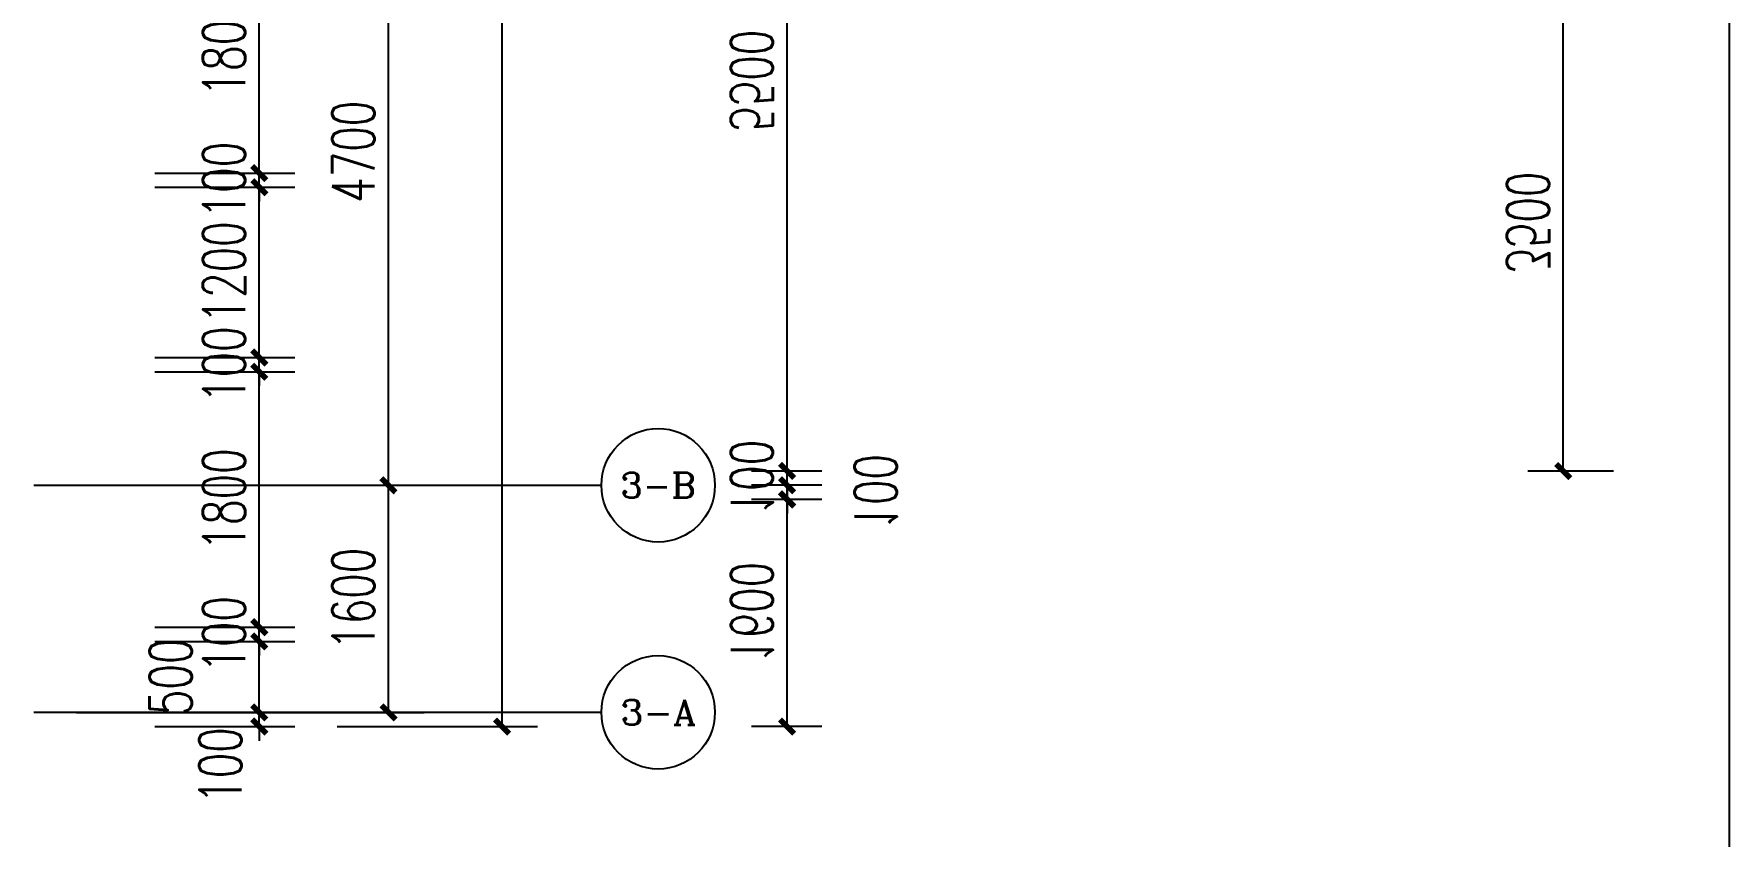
# Model space of a CAD drawing. Extents: x -129588 to 17450, y 1144 to 109436.
# Drawn here: x 5501 to 17450, y 13326 to 18978 of the extents above; entities that cross this region are included whole.
import ezdxf
from ezdxf.enums import TextEntityAlignment as Align

# ---------------------------------------------------------------- set-up
doc = ezdxf.new("R2010")
doc.units = 0
doc.header["$LTSCALE"] = 1000
doc.header["$MEASUREMENT"] = 0
for name, color, linetype in [('A-第三道尺寸线', 105, 'Continuous'), ('AXIS', 3, 'Continuous'), ('AXIS_TEXT', 7, 'Continuous')]:
    doc.layers.add(name, color=color, linetype=linetype)
doc.styles.add('_TCH_AXIS', font='COMPLEX', dxfattribs={"bigfont": 'GBCBIG'})
doc.styles.add('_TCH_DIM_T3', font='SIMPLEX.shx', dxfattribs={"width": 0.705882, "bigfont": 'GBCBIG.shx'})
doc.styles.add('COMPLEX', font='COMPLEX')
doc.dimstyles.new('_TCH_ARCH&&100', dxfattribs={"dimtxt": 297.5, "dimasz": 100, "dimexe": 250, "dimexo": 300, "dimgap": 100, "dimtad": 1, "dimdec": 0, "dimzin": 0, "dimdsep": 46, "dimtxsty": '_TCH_DIM_T3', "dimblk": 'ARCHTICK', "dimcen": 0.09, "dimclrt": 7, "dimazin": 2, "dimtfac": 1, "dimtdec": 0, "dimtix": 1, "dimtmove": 2, "dimatfit": 3, "dimfxl": 0, "dimtolj": 1, "dimtzin": 0, "dimarcsym": 0})

# ---------------------------------------------------------------- blocks, each defined once
blk = doc.blocks.new('_ArchTick')
at = {"color": 0, "linetype": 'ByBlock', "const_width": 0.4}
blk.add_lwpolyline([(-0.5, -0.5), (0.5, 0.5)], dxfattribs=at)
blk = doc.blocks.new('*D1028')
at = {"layer": 'A-第三道尺寸线', "color": 0, "lineweight": -2, "transparency": 16777216}
for p, q in [((6050, 166235), (5554, 166235)), ((5804, 160735), (5804, 166235)), ((6050, 160735), (5554, 160735))]:
    blk.add_line(p, q, dxfattribs=at)
at = {"layer": 'Defpoints', "color": 0, "transparency": 16777216}
for p in [(5804, 166235), (6350, 166235), (6350, 160735)]:
    blk.add_point(p, dxfattribs=at)
at = {"layer": 'A-第三道尺寸线', "color": 0, "lineweight": -2, "transparency": 16777216, "xscale": 100, "yscale": 100, "zscale": 100}
for p, rotation in [((5804, 166235), 90), ((5804, 160735), 270)]:
    blk.add_blockref('_ArchTick', p, dxfattribs=dict(at, rotation=rotation))
at = {"layer": 'A-第三道尺寸线', "color": 7, "transparency": 16777216, "insert": (5556, 163485), "char_height": 297.5, "attachment_point": 5, "rotation": 90, "style": '_TCH_DIM_T3'}
blk.add_mtext('\\A1;5500', dxfattribs=at)
blk = doc.blocks.new('*D1029')
at = {"layer": 'A-第三道尺寸线', "color": 0, "lineweight": -2, "transparency": 16777216}
for p, q in [((5804, 160735), (5804, 160835)), ((6050, 160735), (5554, 160735)), ((5804, 160635), (5804, 160735)), ((6050, 160635), (5554, 160635)), ((5804, 160635), (5804, 160535))]:
    blk.add_line(p, q, dxfattribs=at)
at = {"layer": 'Defpoints', "color": 0, "transparency": 16777216}
for p in [(5804, 160735), (6350, 160735), (6350, 160635)]:
    blk.add_point(p, dxfattribs=at)
at = {"layer": 'A-第三道尺寸线', "color": 0, "lineweight": -2, "transparency": 16777216, "xscale": 100, "yscale": 100, "zscale": 100}
for p, rotation in [((5804, 160735), 270), ((5804, 160635), 90)]:
    blk.add_blockref('_ArchTick', p, dxfattribs=dict(at, rotation=rotation))
at = {"layer": 'A-第三道尺寸线', "color": 7, "transparency": 16777216, "insert": (5556, 160685), "char_height": 297.5, "attachment_point": 5, "rotation": 90, "style": '_TCH_DIM_T3'}
blk.add_mtext('\\A1;100', dxfattribs=at)
blk = doc.blocks.new('*D1030')
at = {"layer": 'A-第三道尺寸线', "color": 0, "lineweight": -2, "transparency": 16777216}
for p, q in [((5804, 160635), (5804, 160735)), ((6050, 160635), (5554, 160635)), ((5804, 160535), (5804, 160635)), ((6050, 160535), (5554, 160535)), ((5804, 160535), (5804, 160435))]:
    blk.add_line(p, q, dxfattribs=at)
at = {"layer": 'Defpoints', "color": 0, "transparency": 16777216}
for p in [(5804, 160635), (6350, 160635), (6350, 160535)]:
    blk.add_point(p, dxfattribs=at)
at = {"layer": 'A-第三道尺寸线', "color": 0, "lineweight": -2, "transparency": 16777216, "xscale": 100, "yscale": 100, "zscale": 100}
for p, rotation in [((5804, 160635), 270), ((5804, 160535), 90)]:
    blk.add_blockref('_ArchTick', p, dxfattribs=dict(at, rotation=rotation))
at = {"layer": 'A-第三道尺寸线', "color": 7, "transparency": 16777216, "insert": (6429, 160585), "char_height": 297.5, "attachment_point": 5, "rotation": 90, "style": '_TCH_DIM_T3'}
blk.add_mtext('\\A1;100', dxfattribs=at)
blk = doc.blocks.new('*D1031')
at = {"layer": 'A-第三道尺寸线', "color": 0, "lineweight": -2, "transparency": 16777216}
for p, q in [((6050, 160535), (5554, 160535)), ((5804, 158935), (5804, 160535)), ((6050, 158935), (5554, 158935))]:
    blk.add_line(p, q, dxfattribs=at)
at = {"layer": 'Defpoints', "color": 0, "transparency": 16777216}
for p in [(5804, 160535), (6350, 160535), (6350, 158935)]:
    blk.add_point(p, dxfattribs=at)
at = {"layer": 'A-第三道尺寸线', "color": 0, "lineweight": -2, "transparency": 16777216, "xscale": 100, "yscale": 100, "zscale": 100}
for p, rotation in [((5804, 160535), 90), ((5804, 158935), 270)]:
    blk.add_blockref('_ArchTick', p, dxfattribs=dict(at, rotation=rotation))
at = {"layer": 'A-第三道尺寸线', "color": 7, "transparency": 16777216, "insert": (5556, 159735), "char_height": 297.5, "attachment_point": 5, "rotation": 90, "style": '_TCH_DIM_T3'}
blk.add_mtext('\\A1;1600', dxfattribs=at)
blk = doc.blocks.new('*D1034')
at = {"layer": 'A-第三道尺寸线', "color": 0, "lineweight": -2, "transparency": 16777216}
for p, q in [((11630, 164235), (11025, 164235)), ((11275, 160735), (11275, 164235)), ((11630, 160735), (11025, 160735))]:
    blk.add_line(p, q, dxfattribs=at)
at = {"layer": 'Defpoints', "color": 0, "transparency": 16777216}
for p in [(11275, 164235), (11930, 164235), (11930, 160735)]:
    blk.add_point(p, dxfattribs=at)
at = {"layer": 'A-第三道尺寸线', "color": 0, "lineweight": -2, "transparency": 16777216, "xscale": 100, "yscale": 100, "zscale": 100}
for p, rotation in [((11275, 164235), 90), ((11275, 160735), 270)]:
    blk.add_blockref('_ArchTick', p, dxfattribs=dict(at, rotation=rotation))
at = {"layer": 'A-第三道尺寸线', "color": 7, "transparency": 16777216, "insert": (11027, 162485), "char_height": 297.5, "attachment_point": 5, "rotation": 90, "style": '_TCH_DIM_T3'}
blk.add_mtext('\\A1;3500', dxfattribs=at)
blk = doc.blocks.new('*D629')
at = {"layer": 'A-第三道尺寸线', "color": 0, "lineweight": -2, "transparency": 16777216}
for p, q in [((6353, 19798), (7340, 19798)), ((7090, 17998), (7090, 19798)), ((6353, 17998), (7340, 17998))]:
    blk.add_line(p, q, dxfattribs=at)
at = {"layer": 'Defpoints', "color": 0, "transparency": 16777216}
for p in [(6053, 19798), (7090, 19798), (6053, 17998)]:
    blk.add_point(p, dxfattribs=at)
at = {"layer": 'A-第三道尺寸线', "color": 0, "lineweight": -2, "transparency": 16777216, "xscale": 100, "yscale": 100, "zscale": 100}
for p, rotation in [((7090, 19798), 90), ((7090, 17998), 270)]:
    blk.add_blockref('_ArchTick', p, dxfattribs=dict(at, rotation=rotation))
at = {"layer": 'A-第三道尺寸线', "color": 7, "transparency": 16777216, "insert": (6841, 18898), "char_height": 297.5, "attachment_point": 5, "rotation": 90, "style": '_TCH_DIM_T3'}
blk.add_mtext('\\A1;1800', dxfattribs=at)
blk = doc.blocks.new('*D630')
at = {"layer": 'A-第三道尺寸线', "color": 0, "lineweight": -2, "transparency": 16777216}
for p, q in [((7090, 17998), (7090, 18098)), ((6353, 17998), (7340, 17998)), ((7090, 17898), (7090, 17998)), ((6353, 17898), (7340, 17898)), ((7090, 17898), (7090, 17798))]:
    blk.add_line(p, q, dxfattribs=at)
at = {"layer": 'Defpoints', "color": 0, "transparency": 16777216}
for p in [(6053, 17998), (7090, 17998), (6053, 17898)]:
    blk.add_point(p, dxfattribs=at)
at = {"layer": 'A-第三道尺寸线', "color": 0, "lineweight": -2, "transparency": 16777216, "xscale": 100, "yscale": 100, "zscale": 100}
for p, rotation in [((7090, 17998), 270), ((7090, 17898), 90)]:
    blk.add_blockref('_ArchTick', p, dxfattribs=dict(at, rotation=rotation))
at = {"layer": 'A-第三道尺寸线', "color": 7, "transparency": 16777216, "insert": (6841, 17948), "char_height": 297.5, "attachment_point": 5, "rotation": 90, "style": '_TCH_DIM_T3'}
blk.add_mtext('\\A1;100', dxfattribs=at)
blk = doc.blocks.new('*D631')
at = {"layer": 'A-第三道尺寸线', "color": 0, "lineweight": -2, "transparency": 16777216}
for p, q in [((6353, 17898), (7340, 17898)), ((7090, 16698), (7090, 17898)), ((6353, 16698), (7340, 16698))]:
    blk.add_line(p, q, dxfattribs=at)
at = {"layer": 'Defpoints', "color": 0, "transparency": 16777216}
for p in [(6053, 17898), (7090, 17898), (6053, 16698)]:
    blk.add_point(p, dxfattribs=at)
at = {"layer": 'A-第三道尺寸线', "color": 0, "lineweight": -2, "transparency": 16777216, "xscale": 100, "yscale": 100, "zscale": 100}
for p, rotation in [((7090, 17898), 90), ((7090, 16698), 270)]:
    blk.add_blockref('_ArchTick', p, dxfattribs=dict(at, rotation=rotation))
at = {"layer": 'A-第三道尺寸线', "color": 7, "transparency": 16777216, "insert": (6841, 17298), "char_height": 297.5, "attachment_point": 5, "rotation": 90, "style": '_TCH_DIM_T3'}
blk.add_mtext('\\A1;1200', dxfattribs=at)
blk = doc.blocks.new('*D632')
at = {"layer": 'A-第三道尺寸线', "color": 0, "lineweight": -2, "transparency": 16777216}
for p, q in [((7090, 16698), (7090, 16798)), ((6353, 16698), (7340, 16698)), ((7090, 16598), (7090, 16698)), ((6353, 16598), (7340, 16598)), ((7090, 16598), (7090, 16498))]:
    blk.add_line(p, q, dxfattribs=at)
at = {"layer": 'Defpoints', "color": 0, "transparency": 16777216}
for p in [(6053, 16698), (7090, 16698), (6053, 16598)]:
    blk.add_point(p, dxfattribs=at)
at = {"layer": 'A-第三道尺寸线', "color": 0, "lineweight": -2, "transparency": 16777216, "xscale": 100, "yscale": 100, "zscale": 100}
for p, rotation in [((7090, 16698), 270), ((7090, 16598), 90)]:
    blk.add_blockref('_ArchTick', p, dxfattribs=dict(at, rotation=rotation))
at = {"layer": 'A-第三道尺寸线', "color": 7, "transparency": 16777216, "insert": (6841, 16648), "char_height": 297.5, "attachment_point": 5, "rotation": 90, "style": '_TCH_DIM_T3'}
blk.add_mtext('\\A1;100', dxfattribs=at)
blk = doc.blocks.new('*D633')
at = {"layer": 'A-第三道尺寸线', "color": 0, "lineweight": -2, "transparency": 16777216}
for p, q in [((6353, 16598), (7340, 16598)), ((7090, 14798), (7090, 16598)), ((6353, 14798), (7340, 14798))]:
    blk.add_line(p, q, dxfattribs=at)
at = {"layer": 'Defpoints', "color": 0, "transparency": 16777216}
for p in [(6053, 16598), (7090, 16598), (6053, 14798)]:
    blk.add_point(p, dxfattribs=at)
at = {"layer": 'A-第三道尺寸线', "color": 0, "lineweight": -2, "transparency": 16777216, "xscale": 100, "yscale": 100, "zscale": 100}
for p, rotation in [((7090, 16598), 90), ((7090, 14798), 270)]:
    blk.add_blockref('_ArchTick', p, dxfattribs=dict(at, rotation=rotation))
at = {"layer": 'A-第三道尺寸线', "color": 7, "transparency": 16777216, "insert": (6841, 15698), "char_height": 297.5, "attachment_point": 5, "rotation": 90, "style": '_TCH_DIM_T3'}
blk.add_mtext('\\A1;1800', dxfattribs=at)
blk = doc.blocks.new('*D634')
at = {"layer": 'A-第三道尺寸线', "color": 0, "lineweight": -2, "transparency": 16777216}
for p, q in [((7090, 14798), (7090, 14898)), ((6353, 14798), (7340, 14798)), ((6353, 14698), (7340, 14698)), ((7090, 14698), (7090, 14798)), ((7090, 14698), (7090, 14598))]:
    blk.add_line(p, q, dxfattribs=at)
at = {"layer": 'Defpoints', "color": 0, "transparency": 16777216}
for p in [(6053, 14798), (6053, 14698), (7090, 14798)]:
    blk.add_point(p, dxfattribs=at)
at = {"layer": 'A-第三道尺寸线', "color": 0, "lineweight": -2, "transparency": 16777216, "xscale": 100, "yscale": 100, "zscale": 100}
for p, rotation in [((7090, 14798), 270), ((7090, 14698), 90)]:
    blk.add_blockref('_ArchTick', p, dxfattribs=dict(at, rotation=rotation))
at = {"layer": 'A-第三道尺寸线', "color": 7, "transparency": 16777216, "insert": (6841, 14748), "char_height": 297.5, "attachment_point": 5, "rotation": 90, "style": '_TCH_DIM_T3'}
blk.add_mtext('\\A1;100', dxfattribs=at)
blk = doc.blocks.new('*D635')
at = {"layer": 'A-第三道尺寸线', "color": 0, "lineweight": -2, "transparency": 16777216}
for p, q in [((6353, 14698), (7340, 14698)), ((7090, 14198), (7090, 14698)), ((6353, 14198), (7340, 14198))]:
    blk.add_line(p, q, dxfattribs=at)
at = {"layer": 'Defpoints', "color": 0, "transparency": 16777216}
for p in [(6053, 14698), (7090, 14698), (6053, 14198)]:
    blk.add_point(p, dxfattribs=at)
at = {"layer": 'A-第三道尺寸线', "color": 0, "lineweight": -2, "transparency": 16777216, "xscale": 100, "yscale": 100, "zscale": 100}
for p, rotation in [((7090, 14698), 90), ((7090, 14198), 270)]:
    blk.add_blockref('_ArchTick', p, dxfattribs=dict(at, rotation=rotation))
at = {"layer": 'A-第三道尺寸线', "color": 7, "transparency": 16777216, "insert": (6465, 14448), "char_height": 297.5, "attachment_point": 5, "rotation": 90, "style": '_TCH_DIM_T3'}
blk.add_mtext('\\A1;500', dxfattribs=at)
blk = doc.blocks.new('*D636')
at = {"layer": 'A-第三道尺寸线', "color": 0, "lineweight": -2, "transparency": 16777216}
for p, q in [((7090, 14198), (7090, 14298)), ((6353, 14198), (7340, 14198)), ((7090, 14098), (7090, 14198)), ((6353, 14098), (7340, 14098)), ((7090, 14098), (7090, 13998))]:
    blk.add_line(p, q, dxfattribs=at)
at = {"layer": 'Defpoints', "color": 0, "transparency": 16777216}
for p in [(6053, 14198), (7090, 14198), (6053, 14098)]:
    blk.add_point(p, dxfattribs=at)
at = {"layer": 'A-第三道尺寸线', "color": 0, "lineweight": -2, "transparency": 16777216, "xscale": 100, "yscale": 100, "zscale": 100}
for p, rotation in [((7090, 14198), 270), ((7090, 14098), 90)]:
    blk.add_blockref('_ArchTick', p, dxfattribs=dict(at, rotation=rotation))
at = {"layer": 'A-第三道尺寸线', "color": 7, "transparency": 16777216, "insert": (6815, 13823), "char_height": 297.5, "attachment_point": 5, "rotation": 90, "style": '_TCH_DIM_T3'}
blk.add_mtext('\\A1;100', dxfattribs=at)
blk = doc.blocks.new('*D922')
at = {"layer": 'AXIS', "color": 0, "lineweight": -2, "transparency": 16777216}
for p, q in [((5801, 15798), (8251, 15798)), ((8001, 14198), (8001, 15798)), ((5801, 14198), (8251, 14198))]:
    blk.add_line(p, q, dxfattribs=at)
at = {"layer": 'Defpoints', "color": 0, "transparency": 16777216}
for p in [(5501, 15798), (8001, 15798), (5501, 14198)]:
    blk.add_point(p, dxfattribs=at)
at = {"layer": 'AXIS', "color": 0, "lineweight": -2, "transparency": 16777216, "xscale": 100, "yscale": 100, "zscale": 100}
for p, rotation in [((8001, 15798), 90), ((8001, 14198), 270)]:
    blk.add_blockref('_ArchTick', p, dxfattribs=dict(at, rotation=rotation))
at = {"layer": 'AXIS', "color": 7, "transparency": 16777216, "insert": (7753, 14998), "char_height": 297.5, "attachment_point": 5, "rotation": 90, "style": '_TCH_DIM_T3'}
blk.add_mtext('\\A1;1600', dxfattribs=at)
blk = doc.blocks.new('*D923')
at = {"layer": 'AXIS', "color": 0, "lineweight": -2, "transparency": 16777216}
for p, q in [((5801, 20498), (8251, 20498)), ((8001, 15798), (8001, 20498)), ((5801, 15798), (8251, 15798))]:
    blk.add_line(p, q, dxfattribs=at)
at = {"layer": 'Defpoints', "color": 0, "transparency": 16777216}
for p in [(5501, 20498), (8001, 20498), (5501, 15798)]:
    blk.add_point(p, dxfattribs=at)
at = {"layer": 'AXIS', "color": 0, "lineweight": -2, "transparency": 16777216, "xscale": 100, "yscale": 100, "zscale": 100}
for p, rotation in [((8001, 20498), 90), ((8001, 15798), 270)]:
    blk.add_blockref('_ArchTick', p, dxfattribs=dict(at, rotation=rotation))
at = {"layer": 'AXIS', "color": 7, "transparency": 16777216, "insert": (7753, 18148), "char_height": 297.5, "attachment_point": 5, "rotation": 90, "style": '_TCH_DIM_T3'}
blk.add_mtext('\\A1;4700', dxfattribs=at)
blk = doc.blocks.new('*D935')
at = {"layer": 'AXIS', "color": 0, "lineweight": -2, "transparency": 16777216}
for p, q in [((7640, 35998), (9051, 35998)), ((8801, 14098), (8801, 35998)), ((7640, 14098), (9051, 14098))]:
    blk.add_line(p, q, dxfattribs=at)
at = {"layer": 'Defpoints', "color": 0, "transparency": 16777216}
for p in [(7340, 35998), (8801, 35998), (7340, 14098)]:
    blk.add_point(p, dxfattribs=at)
at = {"layer": 'AXIS', "color": 0, "lineweight": -2, "transparency": 16777216, "xscale": 100, "yscale": 100, "zscale": 100}
for p, rotation in [((8801, 35998), 90), ((8801, 14098), 270)]:
    blk.add_blockref('_ArchTick', p, dxfattribs=dict(at, rotation=rotation))
at = {"layer": 'AXIS', "color": 7, "transparency": 16777216, "insert": (8553, 25048), "char_height": 297.5, "attachment_point": 5, "rotation": 90, "style": '_TCH_DIM_T3'}
blk.add_mtext('\\A1;21900', dxfattribs=at)
blk = doc.blocks.new('_AXISO')
blk.add_circle((0, 0), 0.5)
at = {"layer": 'AXIS_TEXT', "style": 'COMPLEX', "width": 1.041667}
blk.add_attdef('A', text='', height=0.56, dxfattribs=at).set_placement((-0.25, -0.28), (0.25, -0.28), align=Align.FIT)
blk = doc.blocks.new('a3huxing0323')
at = {"layer": 'A-第三道尺寸线'}
for p1, p2, distance, picture, middle in [((6350.3, 160734.8), (6350.3, 166234.8), 546, '*D1028', (5555.6, 163484.8)), ((11929.6, 160734.8), (11929.6, 164234.8), 654.3, '*D1034', (11026.6, 162484.8)), ((6350.3, 160634.8), (6350.3, 160734.8), 546, '*D1029', (5555.6, 160684.8)), ((6350.3, 158934.8), (6350.3, 160534.8), 546, '*D1031', (5555.6, 159734.8))]:
    dim = blk.add_aligned_dim(p1=p1, p2=p2, distance=distance, dimstyle='_TCH_ARCH&&100', dxfattribs=at)
    dim.commit()
    dim.dimension.update_dxf_attribs({"geometry": picture, "text_midpoint": middle})
dim = blk.add_linear_dim(base=(5804.3, 160634.8), p1=(6350.3, 160534.8), p2=(6350.3, 160634.8), angle=90, dimstyle='_TCH_ARCH&&100', dxfattribs=at)
dim.commit()
dim.dimension.update_dxf_attribs({"geometry": '*D1030', "text_midpoint": (6429.3, 160584.8), "dimtype": 161})

msp = doc.modelspace()

# ---------------------------------------------------------------- block references
at = {"xscale": -1}
msp.add_blockref('a3huxing0323', (-5006.1, -144836.6), dxfattribs=at)

# ---------------------------------------------------------------- next in the draw order: linework, layer by layer
msp.add_lwpolyline([(-57443, 55290), (17450, 55290), (17450, 1144.5), (-57443, 1144.5)], close=True)
at = {"layer": 'AXIS'}
for p, q in [((5501.3, 15798.2), (9501.3, 15798.2)), ((5501.3, 14198.2), (9501.3, 14198.2))]:
    msp.add_line(p, q, dxfattribs=at)

# ---------------------------------------------------------------- next in the draw order: block references
ref = msp.add_blockref('_AXISO', (9901.3, 15798.2), dxfattribs=dict(at, xscale=800, yscale=800, zscale=800))
ref.add_attrib('A', '3-B', dxfattribs={"layer": 'AXIS_TEXT', "height": 179.65, "style": '_TCH_AXIS'}).set_placement((9636.1, 15708.4), (10166.5, 15708.4), align=Align.FIT)
ref = msp.add_blockref('_AXISO', (9901.3, 14198.2), dxfattribs=dict(at, xscale=800, yscale=800, zscale=800))
ref.add_attrib('A', '3-A', dxfattribs={"layer": 'AXIS_TEXT', "height": 177.09, "style": '_TCH_AXIS'}).set_placement((9635.7, 14109.7), (10166.9, 14109.7), align=Align.FIT)

# ---------------------------------------------------------------- next in the draw order: dimensions: what is measured, and where the dimension line sits
at = {"layer": 'A-第三道尺寸线'}
for p1, p2, picture, middle in [((6053.1, 17998.2), (6053.1, 19798.2), '*D629', (6841.2, 18898.2)), ((6053.1, 17898.2), (6053.1, 17998.2), '*D630', (6841.2, 17948.2)), ((6053.1, 16698.2), (6053.1, 17898.2), '*D631', (6841.2, 17298.2)), ((6053.1, 16598.2), (6053.1, 16698.2), '*D632', (6841.2, 16648.2)), ((6053.1, 14798.2), (6053.1, 16598.2), '*D633', (6841.2, 15698.2)), ((6053.1, 14698.2), (6053.1, 14798.2), '*D634', (6841.2, 14748.2))]:
    dim = msp.add_aligned_dim(p1=p1, p2=p2, distance=-1036.9, dimstyle='_TCH_ARCH&&100', dxfattribs=at)
    dim.commit()
    dim.dimension.update_dxf_attribs({"geometry": picture, "text_midpoint": middle})
for base, p1, p2, picture, middle in [((7090, 14698.2), (6053.1, 14198.2), (6053.1, 14698.2), '*D635', (6465, 14448.2)), ((7090, 14198.2), (6053.1, 14098.2), (6053.1, 14198.2), '*D636', (6815, 13823.2))]:
    dim = msp.add_linear_dim(base=base, p1=p1, p2=p2, angle=90, dimstyle='_TCH_ARCH&&100', dxfattribs=at)
    dim.commit()
    dim.dimension.update_dxf_attribs({"geometry": picture, "text_midpoint": middle, "dimtype": 129})
at = {"layer": 'AXIS'}
for p1, p2, distance, picture, middle in [((7340, 14098.2), (7340, 35998.2), -1461.3, '*D935', (8552.6, 25048.2)), ((5501.3, 15798.2), (5501.3, 20498.2), -2500, '*D923', (7752.6, 18148.2)), ((5501.3, 14198.2), (5501.3, 15798.2), -2500, '*D922', (7752.6, 14998.2))]:
    dim = msp.add_aligned_dim(p1=p1, p2=p2, distance=distance, dimstyle='_TCH_ARCH&&100', dxfattribs=at)
    dim.commit()
    dim.dimension.update_dxf_attribs({"geometry": picture, "text_midpoint": middle})

doc.saveas('drawing.dxf')
